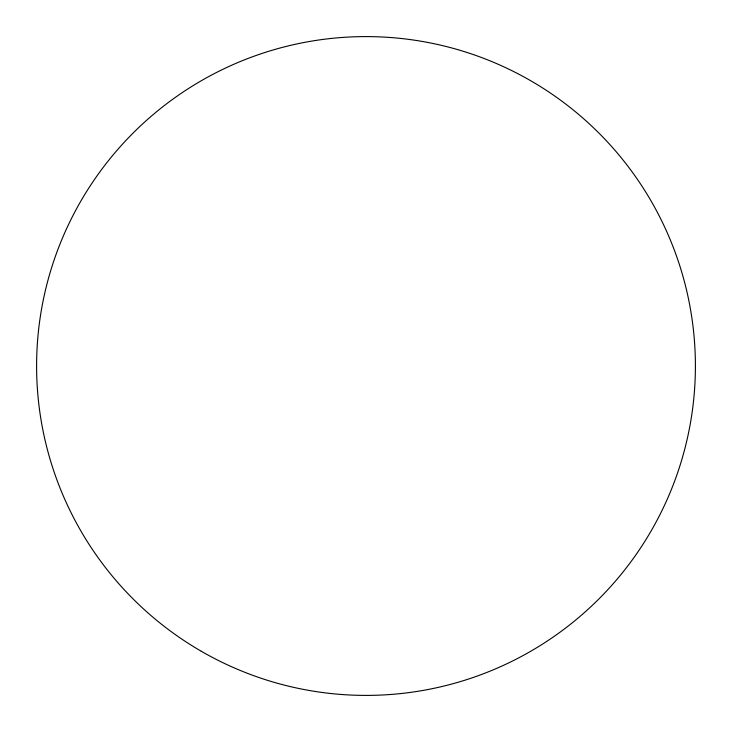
<?xml version="1.0" encoding="UTF-8"?>
<svg xmlns="http://www.w3.org/2000/svg" width="732" height="732" viewBox="0 0 732 732"><rect width="100%" height="100%" fill="white"/><g stroke="black" fill="none" stroke-linecap="round" stroke-linejoin="round"><path stroke-width="1.1" d="M201.3 651.27A329.4 329.4 0 0 0 695.4 366A329.4 329.4 0 0 0 201.3 80.73A329.4 329.4 0 0 0 201.3 651.27"/></g></svg>
